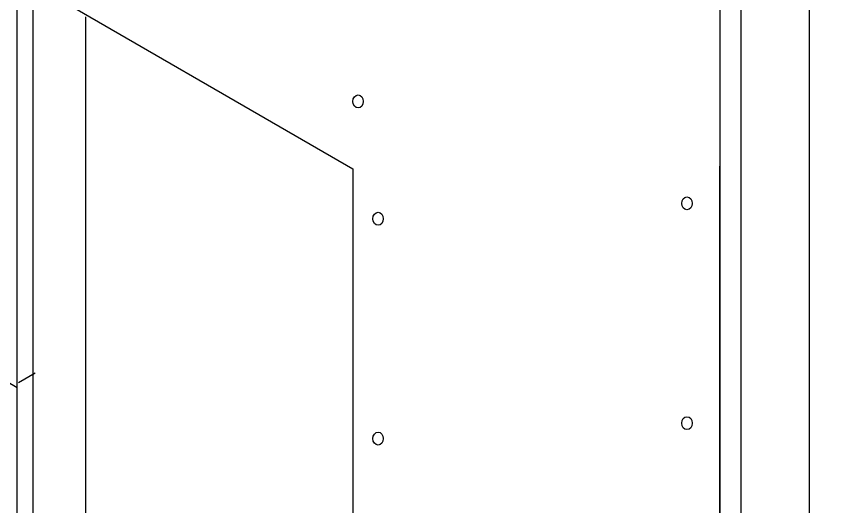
# Model space of a CAD drawing. Extents: x -1140 to 5605, y -816 to 2382.
# Drawn here: x 4255.6 to 4457.5, y 163 to 283.4 of the extents above; entities that cross this region are included whole.
import ezdxf

# ---------------------------------------------------------------- set-up
doc = ezdxf.new("R2010")
doc.units = 0
doc.header["$MEASUREMENT"] = 0
doc.linetypes.add('AI-Linetype-33', pattern=[86.381111, 43.190556, -8.638111, 8.638111, -8.638111, 8.638111, -8.638111])
for name, color, linetype, lineweight in [('G-ANNO-TTLB', 7, 'Continuous', 0), ('TYVEK', 7, 'Continuous', 0), ('wall scratch', 7, 'Continuous', 0)]:
    doc.layers.add(name, color=color, linetype=linetype, lineweight=lineweight)

# ---------------------------------------------------------------- blocks, each defined once
blk = doc.blocks.new('Block_59')
at = {"layer": 'wall scratch', "color": 18, "lineweight": 25, "true_color": 0x000000}
for centre in [(4339.59, 262.55), (4420.5, 237.51), (4344.51, 233.72), (4420.5, 183.5), (4344.51, 179.71)]:
    blk.add_ellipse(centre, major_axis=(0, 1.59), ratio=0.812499, dxfattribs=at)
blk = doc.blocks.new('Block_60')
at = {"layer": 'wall scratch', "color": 2, "lineweight": 25, "true_color": 0xffff00}
for points in [[(4259.54, 292.57)], [(4260.58, 125.18)]]:
    blk.add_lwpolyline(points, dxfattribs=at)
blk = doc.blocks.new('Block_391')
at = {"layer": 'TYVEK', "color": 2, "lineweight": 25, "true_color": 0xffff00}
blk.add_line((4259.57, 292.43), (4259.57, 153.14), dxfattribs=at)
for points in [[(4260.6, 125.03)], [(4337.47, 80.65)]]:
    blk.add_lwpolyline(points, dxfattribs=at)

msp = doc.modelspace()

# ---------------------------------------------------------------- hatches: boundary and pattern name
at = {"layer": 'G-ANNO-TTLB', "true_color": 0xff00ff, "transparency": 33554687}
h = msp.add_hatch(color=6, dxfattribs=at)
edge = h.paths.add_edge_path()
edge.add_spline(control_points=[(5285.56, -733.23), (5285.56, -733.23), (2356.04, -733.23), (2356.04, -733.23), (2356.04, -733.23), (2356.04, 1723.77), (2356.04, 1723.77), (2356.04, 1723.77), (5285.56, 1723.77), (5285.56, 1723.77), (5285.56, 1723.77), (5285.56, -733.23), (5285.56, -733.23)], knot_values=[0, 0, 0, 0, 1, 1, 1, 2, 2, 2, 3, 3, 3, 4, 4, 4, 4], degree=3, periodic=0)
edge = h.paths.add_edge_path()
edge.add_spline(control_points=[(2365.04, 1714.77), (2365.04, 1714.77), (2365.04, -724.23), (2365.04, -724.23), (2365.04, -724.23), (5276.56, -724.23), (5276.56, -724.23), (5276.56, -724.23), (5276.56, 1714.77), (5276.56, 1714.77), (5276.56, 1714.77), (2365.04, 1714.77), (2365.04, 1714.77)], knot_values=[0, 0, 0, 0, 1, 1, 1, 2, 2, 2, 3, 3, 3, 4, 4, 4, 4], degree=3, periodic=0)
edge.add_line((2365.04, 1714.77), (2365.04, 1714.77))

# ---------------------------------------------------------------- linework, layer by layer
at = {"layer": 'G-ANNO-TTLB'}
for points in [[(5285.56, -733.23), (5285.56, -733.23), (2356.04, -733.23), (2356.04, -733.23), (2356.04, -733.23), (2356.04, 1723.77), (2356.04, 1723.77), (2356.04, 1723.77), (5285.56, 1723.77), (5285.56, 1723.77), (5285.56, 1723.77), (5285.56, -733.23), (5285.56, -733.23)], [(2365.04, 1714.77), (2365.04, 1714.77), (2365.04, -724.23), (2365.04, -724.23), (2365.04, -724.23), (5276.56, -724.23), (5276.56, -724.23), (5276.56, -724.23), (5276.56, 1714.77), (5276.56, 1714.77), (5276.56, 1714.77), (2365.04, 1714.77), (2365.04, 1714.77)]]:
    msp.add_open_spline(points, degree=3, knots=[0, 0, 0, 0, 1, 1, 1, 2, 2, 2, 3, 3, 3, 4, 4, 4, 4], dxfattribs=at)
at = {"layer": 'TYVEK', "color": 33, "lineweight": 25, "true_color": 0xcc9966}
msp.add_line((4272.52, 283.37), (4272.52, 160.36), dxfattribs=at)
at = {"layer": 'wall scratch', "color": 33, "lineweight": 25, "true_color": 0xcc9966}
msp.add_line((4450.63, -107.19), (4450.63, 317.3), dxfattribs=at)
at = {"layer": 'wall scratch', "color": 2, "lineweight": 25, "true_color": 0xffff00}
for p, q in [((4433.82, -116.92), (4433.82, 307.58)), ((4428.61, 304.43), (4428.61, -120.06)), ((4159.74, 247.85), (4255.71, 192.28)), ((4428.61, -120.06), (4428.61, 246.65)), ((4260.14, 195.75), (4256.06, 193.39))]:
    msp.add_line(p, q, dxfattribs=at)
msp.add_lwpolyline([(4255.71, 151.64), (4255.71, 293.78), (4338.32, 245.99), (4338.32, 104.5)], dxfattribs=at)
at = {"layer": 'wall scratch', "color": 252, "linetype": 'AI-Linetype-33', "lineweight": 25, "true_color": 0x848484}
msp.add_lwpolyline([(4331.76, 245.99)], dxfattribs=at)

# ---------------------------------------------------------------- block references
at = {"layer": 'TYVEK'}
msp.add_blockref('Block_391', (0, 0), dxfattribs=at)
at = {"layer": 'wall scratch'}
for name in ['Block_59', 'Block_60']:
    msp.add_blockref(name, (0, 0), dxfattribs=at)

doc.saveas('drawing.dxf')
